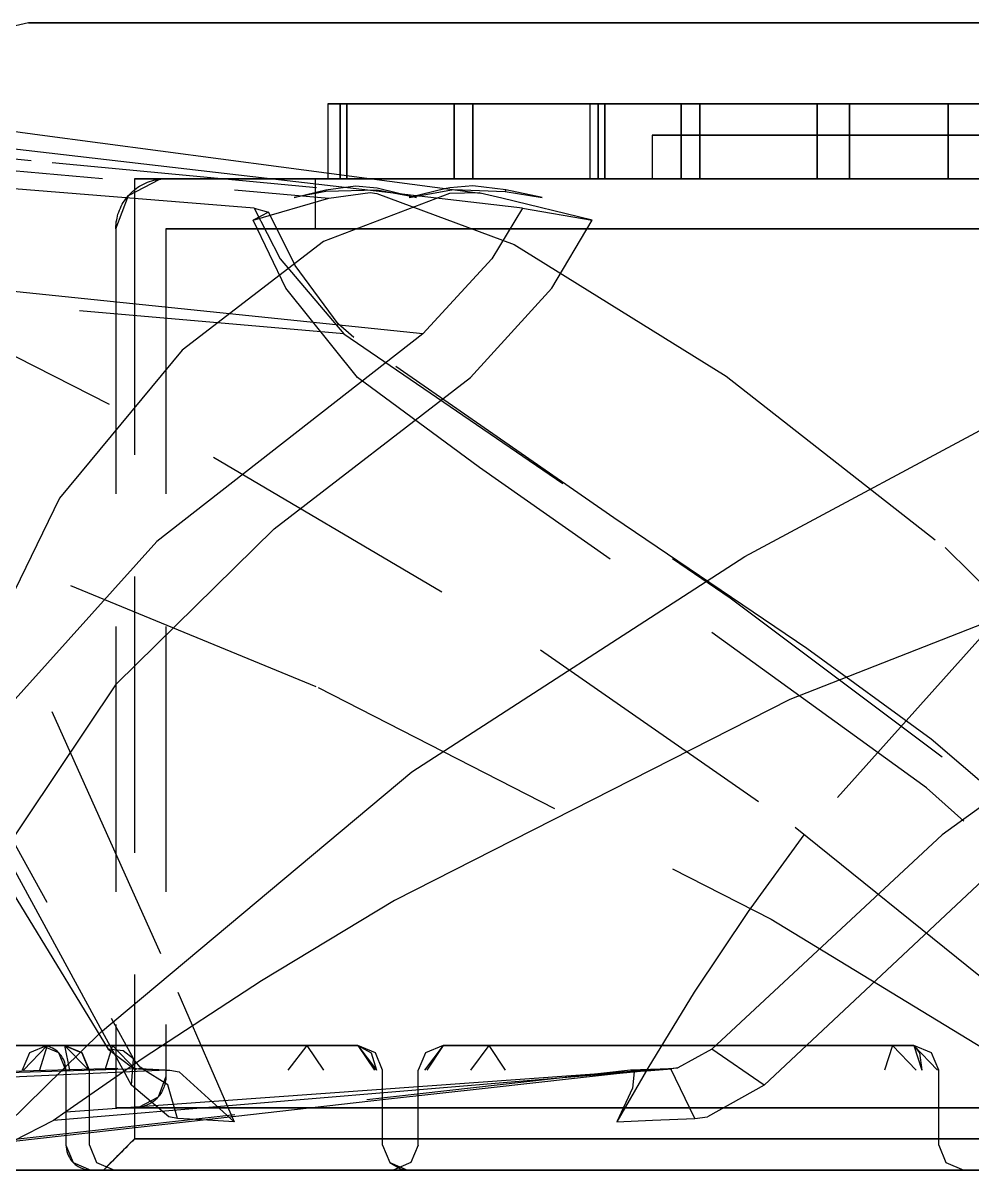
# Model space of a CAD drawing. Header units: metres. Extents: x -18 to 410, y -32 to 287.
# Drawn here: x 142.92 to 153.65, y 72.82 to 85.79 of the extents above; entities that cross this region are included whole.
import ezdxf

# ---------------------------------------------------------------- set-up
doc = ezdxf.new("R2010")
doc.units = ezdxf.units.M
doc.linetypes.add('DASHED', pattern=[4.5, 3, -1.5])
doc.layers.add('HIDDEN', color=9, linetype='DASHED')
doc.layers.add('VISIBLE', color=3, linetype='Continuous')

msp = doc.modelspace()

# ---------------------------------------------------------------- linework, layer by layer
at = {"layer": 'HIDDEN'}
for p, q in [((142.981, 85.794), (172.595, 85.794)), ((131.861, 85.086), (146.376, 83.812)), ((145.53, 83.701), (131.016, 84.86)), ((146.366, 84.878), (146.366, 84.032)), ((146.366, 84.878), (149.327, 84.878)), ((146.366, 84.878), (146.366, 84.032)), ((146.504, 84.878), (146.504, 84.032)), ((149.421, 84.878), (146.504, 84.878)), ((146.504, 84.032), (146.504, 84.878)), ((146.504, 84.878), (149.421, 84.878)), ((146.578, 84.032), (146.578, 84.878)), ((146.578, 84.878), (149.495, 84.878)), ((146.578, 84.878), (146.578, 84.032)), ((149.495, 84.878), (146.578, 84.878)), ((147.792, 84.878), (147.792, 84.032)), ((150.357, 84.878), (147.792, 84.878)), ((147.792, 84.032), (147.792, 84.878)), ((147.792, 84.878), (150.357, 84.878)), ((148.003, 84.032), (148.003, 84.878)), ((148.003, 84.878), (150.569, 84.878)), ((148.003, 84.878), (148.003, 84.032)), ((150.569, 84.878), (148.003, 84.878)), ((149.327, 84.878), (149.327, 84.032)), ((149.327, 84.878), (149.327, 84.032)), ((149.421, 84.032), (149.421, 84.878)), ((149.421, 84.878), (149.421, 84.032)), ((149.495, 84.878), (149.495, 84.032)), ((149.495, 84.032), (149.495, 84.878)), ((150.357, 84.032), (150.357, 84.878)), ((150.357, 84.878), (150.357, 84.032)), ((150.569, 84.878), (150.569, 84.032)), ((150.569, 84.032), (150.569, 84.878)), ((151.895, 84.878), (151.895, 84.032)), ((153.376, 84.878), (151.895, 84.878)), ((151.895, 84.032), (151.895, 84.878)), ((151.895, 84.878), (153.376, 84.878)), ((152.261, 84.032), (152.261, 84.878)), ((152.261, 84.878), (153.742, 84.878)), ((152.261, 84.878), (152.261, 84.032)), ((153.742, 84.878), (152.261, 84.878)), ((153.376, 84.032), (153.376, 84.878)), ((153.376, 84.878), (153.376, 84.032)), ((150.032, 84.525), (150.032, 84.032)), ((150.032, 84.525), (154.439, 84.525)), ((150.032, 84.525), (150.032, 84.032)), ((144.18, 84.032), (144.18, 83.908)), ((144.18, 84.032), (144.532, 84.032)), ((144.18, 84.032), (144.18, 73.173)), ((146.224, 84.032), (144.532, 84.032)), ((146.224, 84.032), (146.366, 84.032)), ((146.224, 83.467), (146.224, 84.032)), ((146.224, 83.467), (146.224, 84.032)), ((149.421, 84.032), (146.504, 84.032)), ((146.504, 84.032), (149.421, 84.032)), ((146.578, 84.032), (149.495, 84.032)), ((149.495, 84.032), (146.578, 84.032)), ((150.357, 84.032), (147.792, 84.032)), ((147.792, 84.032), (150.357, 84.032)), ((148.003, 84.032), (150.569, 84.032)), ((150.569, 84.032), (148.003, 84.032)), ((149.327, 84.032), (150.032, 84.032)), ((153.376, 84.032), (151.895, 84.032)), ((151.895, 84.032), (153.376, 84.032)), ((152.261, 84.032), (153.742, 84.032)), ((153.742, 84.032), (152.261, 84.032)), ((144.18, 83.908), (144.18, 73.526)), ((146.546, 82.277), (131.731, 83.573)), ((143.968, 83.467), (143.968, 73.526)), ((143.968, 83.467), (143.968, 73.526)), ((146.224, 83.467), (144.532, 83.467)), ((144.532, 83.467), (144.532, 73.878)), ((144.532, 83.467), (144.532, 73.878)), ((142.346, 74.231), (143.122, 74.231)), ((143.387, 74.231), (142.628, 74.231)), ((142.628, 74.231), (143.387, 74.231)), ((143.93, 74.231), (143.192, 74.231)), ((143.192, 74.231), (143.93, 74.231)), ((146.126, 74.231), (146.702, 74.231)), ((146.702, 74.231), (146.126, 74.231)), ((147.667, 74.231), (148.186, 74.231)), ((148.186, 74.231), (147.667, 74.231)), ((152.989, 74.231), (152.749, 74.231)), ((152.749, 74.231), (152.989, 74.231)), ((140.99, 73.892), (144.161, 73.976)), ((144.225, 73.966), (141.007, 73.865)), ((144.539, 73.949), (141.007, 73.794)), ((149.786, 73.949), (142.528, 73.134)), ((143.404, 73.949), (143.404, 73.102)), ((143.404, 73.949), (143.404, 73.102)), ((143.669, 73.102), (143.669, 73.949)), ((143.669, 73.102), (143.669, 73.949)), ((146.984, 73.102), (146.984, 73.949)), ((146.984, 73.102), (146.984, 73.949)), ((147.385, 73.102), (147.385, 73.949)), ((147.385, 73.102), (147.385, 73.949)), ((153.271, 73.102), (153.271, 73.949)), ((153.271, 73.102), (153.271, 73.949)), ((144.18, 73.526), (143.968, 73.526)), ((144.18, 73.526), (144.18, 73.173)), ((144.18, 73.173), (143.827, 72.82)), ((143.504, 72.82), (142.745, 72.82)), ((142.745, 72.82), (143.504, 72.82)), ((143.017, 72.82), (143.755, 72.82)), ((143.755, 72.82), (143.017, 72.82)), ((143.686, 72.82), (143.827, 72.82)), ((147.08, 72.82), (146.503, 72.82)), ((146.503, 72.82), (147.08, 72.82)), ((147.248, 72.82), (147.767, 72.82)), ((147.767, 72.82), (147.248, 72.82)), ((153.525, 72.82), (153.285, 72.82)), ((153.285, 72.82), (153.525, 72.82))]:
    msp.add_line(p, q, dxfattribs=at)
for points in [[(142.981, 85.794), (143.074, 85.794), (143.352, 85.794), (143.811, 85.794), (144.446, 85.794), (145.249, 85.794), (146.21, 85.794), (147.317, 85.794), (148.555, 85.794), (149.909, 85.794), (151.363, 85.794), (152.897, 85.794), (154.493, 85.794), (156.13, 85.794), (157.788, 85.794)], [(133.536, 85.327), (137.185, 84.438), (141.216, 82.838), (145.07, 80.885), (148.769, 78.703), (151.647, 76.7), (153.724, 75.026), (154.474, 74.374)], [(133.536, 85.327), (134.627, 85.162), (135.678, 85.019), (136.963, 84.857), (137.708, 84.769), (138.584, 84.676), (140.427, 84.49), (141.811, 84.355), (143.009, 84.239)], [(146.504, 84.878), (146.485, 84.878), (146.467, 84.878), (146.451, 84.878), (146.436, 84.878), (146.423, 84.878), (146.411, 84.878), (146.4, 84.878), (146.391, 84.878), (146.383, 84.878), (146.377, 84.878), (146.372, 84.878), (146.368, 84.878), (146.366, 84.878), (146.366, 84.878)], [(146.366, 84.878), (146.366, 84.878), (146.366, 84.878), (146.366, 84.878), (146.366, 84.878), (146.366, 84.878), (146.366, 84.878), (146.366, 84.878), (146.366, 84.878), (146.366, 84.878), (146.366, 84.878), (146.366, 84.878), (146.366, 84.878), (146.366, 84.878), (146.366, 84.878)], [(146.366, 84.878), (146.366, 84.878), (146.368, 84.878), (146.372, 84.878), (146.377, 84.878), (146.383, 84.878), (146.391, 84.878), (146.4, 84.878), (146.411, 84.878), (146.423, 84.878), (146.436, 84.878), (146.451, 84.878), (146.468, 84.878), (146.485, 84.878), (146.504, 84.878)], [(147.792, 84.878), (147.671, 84.878), (147.555, 84.878), (147.445, 84.878), (147.339, 84.878), (147.239, 84.878), (147.144, 84.878), (147.054, 84.878), (146.97, 84.878), (146.891, 84.878), (146.817, 84.878), (146.749, 84.878), (146.686, 84.878), (146.629, 84.878), (146.578, 84.878)], [(146.578, 84.878), (146.629, 84.878), (146.686, 84.878), (146.749, 84.878), (146.817, 84.878), (146.891, 84.878), (146.97, 84.878), (147.054, 84.878), (147.144, 84.878), (147.239, 84.878), (147.339, 84.878), (147.445, 84.878), (147.555, 84.878), (147.671, 84.878), (147.792, 84.878)], [(151.895, 84.878), (151.558, 84.878), (151.229, 84.878), (150.908, 84.878), (150.596, 84.878), (150.292, 84.878), (149.997, 84.878), (149.711, 84.878), (149.435, 84.878), (149.17, 84.878), (148.914, 84.878), (148.67, 84.878), (148.436, 84.878), (148.214, 84.878), (148.003, 84.878)], [(148.003, 84.878), (148.214, 84.878), (148.436, 84.878), (148.67, 84.878), (148.914, 84.878), (149.17, 84.878), (149.435, 84.878), (149.711, 84.878), (149.997, 84.878), (150.292, 84.878), (150.596, 84.878), (150.908, 84.878), (151.229, 84.878), (151.558, 84.878), (151.895, 84.878)], [(149.327, 84.878), (149.327, 84.878), (149.327, 84.878), (149.327, 84.878), (149.327, 84.878), (149.327, 84.878), (149.327, 84.878), (149.327, 84.878), (149.327, 84.878), (149.327, 84.878), (149.327, 84.878), (149.327, 84.878), (149.327, 84.878), (149.327, 84.878), (149.327, 84.878)], [(149.327, 84.878), (149.327, 84.878), (149.329, 84.878), (149.331, 84.878), (149.335, 84.878), (149.339, 84.878), (149.344, 84.878), (149.351, 84.878), (149.358, 84.878), (149.366, 84.878), (149.375, 84.878), (149.385, 84.878), (149.396, 84.878), (149.408, 84.878), (149.421, 84.878)], [(149.421, 84.878), (149.408, 84.878), (149.396, 84.878), (149.385, 84.878), (149.375, 84.878), (149.366, 84.878), (149.358, 84.878), (149.351, 84.878), (149.344, 84.878), (149.339, 84.878), (149.335, 84.878), (149.331, 84.878), (149.329, 84.878), (149.327, 84.878), (149.327, 84.878)], [(149.495, 84.878), (149.533, 84.878), (149.574, 84.878), (149.619, 84.878), (149.668, 84.878), (149.721, 84.878), (149.777, 84.878), (149.837, 84.878), (149.901, 84.878), (149.968, 84.878), (150.039, 84.878), (150.113, 84.878), (150.191, 84.878), (150.272, 84.878), (150.357, 84.878)], [(150.357, 84.878), (150.272, 84.878), (150.191, 84.878), (150.113, 84.878), (150.039, 84.878), (149.968, 84.878), (149.901, 84.878), (149.837, 84.878), (149.777, 84.878), (149.721, 84.878), (149.668, 84.878), (149.619, 84.878), (149.574, 84.878), (149.533, 84.878), (149.495, 84.878)], [(150.569, 84.878), (150.722, 84.878), (150.883, 84.878), (151.053, 84.878), (151.23, 84.878), (151.414, 84.878), (151.606, 84.878), (151.805, 84.878), (152.011, 84.878), (152.223, 84.878), (152.442, 84.878), (152.667, 84.878), (152.898, 84.878), (153.134, 84.878), (153.376, 84.878)], [(153.376, 84.878), (153.134, 84.878), (152.898, 84.878), (152.667, 84.878), (152.442, 84.878), (152.223, 84.878), (152.011, 84.878), (151.805, 84.878), (151.606, 84.878), (151.414, 84.878), (151.23, 84.878), (151.053, 84.878), (150.883, 84.878), (150.722, 84.878), (150.569, 84.878)], [(157.577, 84.878), (157.18, 84.878), (156.784, 84.878), (156.389, 84.878), (155.996, 84.878), (155.605, 84.878), (155.217, 84.878), (154.832, 84.878), (154.45, 84.878), (154.073, 84.878), (153.7, 84.878), (153.331, 84.878), (152.969, 84.878), (152.612, 84.878), (152.261, 84.878)], [(152.261, 84.878), (152.612, 84.878), (152.969, 84.878), (153.331, 84.878), (153.7, 84.878), (154.073, 84.878), (154.45, 84.878), (154.832, 84.878), (155.217, 84.878), (155.605, 84.878), (155.996, 84.878), (156.389, 84.878), (156.784, 84.878), (157.18, 84.878), (157.577, 84.878)], [(150.032, 84.525), (150.081, 84.525), (150.227, 84.525), (150.468, 84.525), (150.801, 84.525), (151.222, 84.525), (151.725, 84.525), (152.305, 84.525), (152.953, 84.525), (153.663, 84.525), (154.424, 84.525), (155.227, 84.525), (156.063, 84.525), (156.92, 84.525), (157.788, 84.525)], [(157.788, 84.525), (156.92, 84.525), (156.062, 84.525), (155.226, 84.525), (154.423, 84.525), (153.662, 84.525), (152.952, 84.525), (152.304, 84.525), (151.724, 84.525), (151.221, 84.525), (150.8, 84.525), (150.467, 84.525), (150.226, 84.525), (150.081, 84.525), (150.032, 84.525)], [(150.032, 84.525), (150.032, 84.525), (150.032, 84.525), (150.032, 84.525), (150.032, 84.525), (150.032, 84.525), (150.032, 84.525), (150.032, 84.525), (150.032, 84.525), (150.032, 84.525), (150.032, 84.525), (150.032, 84.525), (150.032, 84.525), (150.032, 84.525), (150.032, 84.525)], [(143.248, 84.216), (146.842, 83.875)], [(143.968, 83.467), (144.11, 83.841), (144.464, 84.027)], [(157.788, 84.032), (156.264, 84.032), (154.76, 84.032), (153.294, 84.032), (151.884, 84.032), (150.548, 84.032), (149.303, 84.032), (148.166, 84.032), (147.149, 84.032), (146.266, 84.032), (145.527, 84.032), (144.943, 84.032), (144.521, 84.032), (144.265, 84.032), (144.18, 84.032)], [(144.18, 84.032), (144.18, 84.032), (144.18, 84.032), (144.18, 84.032), (144.18, 84.032), (144.18, 84.032), (144.18, 84.032), (144.18, 84.032), (144.18, 84.032), (144.18, 84.032), (144.18, 84.032), (144.18, 84.032), (144.18, 84.032), (144.18, 84.032), (144.18, 84.032)], [(144.18, 84.032), (144.266, 84.032), (144.521, 84.032), (144.944, 84.032), (145.528, 84.032), (146.267, 84.032), (147.15, 84.032), (148.167, 84.032), (149.304, 84.032), (150.549, 84.032), (151.884, 84.032), (153.294, 84.032), (154.76, 84.032), (156.265, 84.032), (157.788, 84.032)], [(144.18, 83.908), (144.198, 83.922), (144.218, 83.936), (144.235, 83.947), (144.257, 83.96), (144.28, 83.972), (144.303, 83.983), (144.326, 83.992), (144.35, 84.001), (144.375, 84.009), (144.399, 84.015), (144.419, 84.02), (144.445, 84.025), (144.467, 84.028), (144.487, 84.03), (144.512, 84.031), (144.532, 84.032)], [(144.477, 84.029), (144.472, 84.028), (144.468, 84.028), (144.464, 84.027), (144.459, 84.027)], [(144.464, 84.027), (144.477, 84.029)], [(144.477, 84.029), (144.532, 84.032)], [(144.532, 84.032), (144.865, 84.032), (145.845, 84.032), (147.424, 84.032), (149.523, 84.032), (152.037, 84.032), (154.838, 84.032), (157.788, 84.032), (160.738, 84.032), (163.54, 84.032), (166.053, 84.032), (168.152, 84.032), (169.731, 84.032), (170.712, 84.032), (171.044, 84.032)], [(171.044, 84.032), (170.794, 84.032), (170.711, 84.032), (169.73, 84.032), (168.151, 84.032), (166.052, 84.032), (163.539, 84.032), (160.737, 84.032), (157.788, 84.032), (154.839, 84.032), (152.037, 84.032), (149.524, 84.032), (147.425, 84.032), (145.846, 84.032), (144.865, 84.032), (144.532, 84.032)], [(144.532, 84.032), (144.532, 84.032), (144.532, 84.032), (144.532, 84.032), (144.532, 84.032), (144.532, 84.032), (144.532, 84.032), (144.532, 84.032), (144.532, 84.032), (144.532, 84.032), (144.532, 84.032), (144.532, 84.032), (144.532, 84.032), (144.532, 84.032), (144.532, 84.032)], [(169.352, 84.032), (169.062, 84.032), (168.207, 84.032), (166.829, 84.032), (164.998, 84.032), (162.805, 84.032), (160.361, 84.032), (157.788, 84.032), (155.215, 84.032), (152.771, 84.032), (150.578, 84.032), (148.747, 84.032), (147.37, 84.032), (146.514, 84.032), (146.224, 84.032)], [(146.224, 84.032), (146.224, 84.032), (146.224, 84.032), (146.224, 84.032), (146.224, 84.032), (146.224, 84.032), (146.224, 84.032), (146.224, 84.032), (146.224, 84.032), (146.224, 84.032), (146.224, 84.032), (146.224, 84.032), (146.224, 84.032), (146.224, 84.032), (146.224, 84.032)], [(146.224, 84.032), (146.515, 84.032), (147.371, 84.032), (148.748, 84.032), (150.579, 84.032), (152.772, 84.032), (155.215, 84.032), (157.788, 84.032), (160.361, 84.032), (162.805, 84.032), (164.997, 84.032), (166.828, 84.032), (168.206, 84.032), (169.061, 84.032), (169.352, 84.032)], [(146.34, 83.906), (146.677, 83.952)], [(146.504, 84.032), (146.485, 84.032), (146.468, 84.032), (146.451, 84.032), (146.436, 84.032), (146.423, 84.032), (146.411, 84.032), (146.4, 84.032), (146.391, 84.032), (146.383, 84.032), (146.377, 84.032), (146.372, 84.032), (146.368, 84.032), (146.366, 84.032), (146.366, 84.032)], [(146.366, 84.032), (146.366, 84.032), (146.366, 84.032), (146.366, 84.032), (146.366, 84.032), (146.366, 84.032), (146.366, 84.032), (146.366, 84.032), (146.366, 84.032), (146.366, 84.032), (146.366, 84.032), (146.366, 84.032), (146.366, 84.032), (146.366, 84.032), (146.366, 84.032)], [(146.366, 84.032), (146.366, 84.032), (146.368, 84.032), (146.372, 84.032), (146.377, 84.032), (146.383, 84.032), (146.391, 84.032), (146.4, 84.032), (146.411, 84.032), (146.423, 84.032), (146.436, 84.032), (146.451, 84.032), (146.467, 84.032), (146.485, 84.032), (146.504, 84.032)], [(147.792, 84.032), (147.671, 84.032), (147.555, 84.032), (147.445, 84.032), (147.339, 84.032), (147.239, 84.032), (147.144, 84.032), (147.054, 84.032), (146.97, 84.032), (146.891, 84.032), (146.817, 84.032), (146.749, 84.032), (146.686, 84.032), (146.629, 84.032), (146.578, 84.032)], [(146.578, 84.032), (146.629, 84.032), (146.686, 84.032), (146.749, 84.032), (146.817, 84.032), (146.891, 84.032), (146.97, 84.032), (147.054, 84.032), (147.144, 84.032), (147.239, 84.032), (147.339, 84.032), (147.445, 84.032), (147.555, 84.032), (147.671, 84.032), (147.792, 84.032)], [(146.677, 83.952), (146.922, 83.928)], [(151.895, 84.032), (151.558, 84.032), (151.229, 84.032), (150.908, 84.032), (150.596, 84.032), (150.292, 84.032), (149.997, 84.032), (149.711, 84.032), (149.435, 84.032), (149.17, 84.032), (148.914, 84.032), (148.67, 84.032), (148.436, 84.032), (148.214, 84.032), (148.003, 84.032)], [(148.003, 84.032), (148.214, 84.032), (148.436, 84.032), (148.67, 84.032), (148.914, 84.032), (149.17, 84.032), (149.435, 84.032), (149.711, 84.032), (149.997, 84.032), (150.292, 84.032), (150.596, 84.032), (150.908, 84.032), (151.229, 84.032), (151.558, 84.032), (151.895, 84.032)], [(149.327, 84.032), (149.327, 84.032), (149.329, 84.032), (149.331, 84.032), (149.335, 84.032), (149.339, 84.032), (149.344, 84.032), (149.351, 84.032), (149.358, 84.032), (149.366, 84.032), (149.375, 84.032), (149.385, 84.032), (149.396, 84.032), (149.408, 84.032), (149.421, 84.032)], [(149.421, 84.032), (149.408, 84.032), (149.396, 84.032), (149.385, 84.032), (149.375, 84.032), (149.366, 84.032), (149.358, 84.032), (149.351, 84.032), (149.344, 84.032), (149.339, 84.032), (149.335, 84.032), (149.331, 84.032), (149.329, 84.032), (149.327, 84.032), (149.327, 84.032)], [(149.327, 84.032), (149.327, 84.032), (149.327, 84.032), (149.327, 84.032), (149.327, 84.032), (149.327, 84.032), (149.327, 84.032), (149.327, 84.032), (149.327, 84.032), (149.327, 84.032), (149.327, 84.032), (149.327, 84.032), (149.327, 84.032), (149.327, 84.032), (149.327, 84.032)], [(149.495, 84.032), (149.533, 84.032), (149.574, 84.032), (149.619, 84.032), (149.668, 84.032), (149.721, 84.032), (149.777, 84.032), (149.837, 84.032), (149.901, 84.032), (149.968, 84.032), (150.039, 84.032), (150.113, 84.032), (150.191, 84.032), (150.272, 84.032), (150.357, 84.032)], [(150.357, 84.032), (150.272, 84.032), (150.191, 84.032), (150.113, 84.032), (150.039, 84.032), (149.968, 84.032), (149.901, 84.032), (149.837, 84.032), (149.777, 84.032), (149.721, 84.032), (149.668, 84.032), (149.619, 84.032), (149.574, 84.032), (149.533, 84.032), (149.495, 84.032)], [(157.788, 84.032), (156.92, 84.032), (156.063, 84.032), (155.227, 84.032), (154.424, 84.032), (153.663, 84.032), (152.953, 84.032), (152.305, 84.032), (151.725, 84.032), (151.222, 84.032), (150.801, 84.032), (150.468, 84.032), (150.227, 84.032), (150.081, 84.032), (150.032, 84.032)], [(150.032, 84.032), (150.032, 84.032), (150.032, 84.032), (150.032, 84.032), (150.032, 84.032), (150.032, 84.032), (150.032, 84.032), (150.032, 84.032), (150.032, 84.032), (150.032, 84.032), (150.032, 84.032), (150.032, 84.032), (150.032, 84.032), (150.032, 84.032), (150.032, 84.032)], [(150.032, 84.032), (150.081, 84.032), (150.226, 84.032), (150.467, 84.032), (150.8, 84.032), (151.221, 84.032), (151.724, 84.032), (152.304, 84.032), (152.952, 84.032), (153.662, 84.032), (154.423, 84.032), (155.226, 84.032), (156.062, 84.032), (156.92, 84.032), (157.788, 84.032)], [(150.569, 84.032), (150.722, 84.032), (150.883, 84.032), (151.053, 84.032), (151.23, 84.032), (151.414, 84.032), (151.606, 84.032), (151.805, 84.032), (152.011, 84.032), (152.223, 84.032), (152.442, 84.032), (152.667, 84.032), (152.898, 84.032), (153.134, 84.032), (153.376, 84.032)], [(153.376, 84.032), (153.134, 84.032), (152.898, 84.032), (152.667, 84.032), (152.442, 84.032), (152.223, 84.032), (152.011, 84.032), (151.805, 84.032), (151.606, 84.032), (151.414, 84.032), (151.23, 84.032), (151.053, 84.032), (150.883, 84.032), (150.722, 84.032), (150.569, 84.032)], [(157.577, 84.032), (157.18, 84.032), (156.784, 84.032), (156.389, 84.032), (155.996, 84.032), (155.605, 84.032), (155.217, 84.032), (154.832, 84.032), (154.45, 84.032), (154.073, 84.032), (153.7, 84.032), (153.331, 84.032), (152.969, 84.032), (152.612, 84.032), (152.261, 84.032)], [(152.261, 84.032), (152.612, 84.032), (152.969, 84.032), (153.331, 84.032), (153.7, 84.032), (154.073, 84.032), (154.45, 84.032), (154.832, 84.032), (155.217, 84.032), (155.605, 84.032), (155.996, 84.032), (156.389, 84.032), (156.784, 84.032), (157.18, 84.032), (157.577, 84.032)], [(147.74, 83.865), (146.315, 83.323), (144.719, 82.093), (143.332, 80.42), (142.283, 78.268), (141.427, 74.831)], [(143.968, 83.467), (143.969, 83.493), (143.97, 83.518), (143.973, 83.543), (143.977, 83.568), (143.981, 83.588), (143.986, 83.61), (143.992, 83.631), (144, 83.653), (144.009, 83.677), (144.019, 83.701), (144.029, 83.723), (144.041, 83.744), (144.052, 83.763), (144.065, 83.783), (144.08, 83.804), (144.094, 83.823), (144.111, 83.842), (144.126, 83.859), (144.144, 83.877), (144.16, 83.891), (144.17, 83.899), (144.18, 83.908)], [(145.522, 83.563), (146.376, 83.812)], [(145.983, 83.82), (146.34, 83.906)], [(146.341, 83.886), (145.983, 83.82)], [(146.34, 83.906), (146.341, 83.886)], [(146.917, 83.903), (146.341, 83.886)], [(146.376, 83.812), (146.842, 83.876)], [(146.842, 83.876), (146.92, 83.865)], [(147.366, 83.82), (146.917, 83.903)], [(146.92, 83.865), (148.472, 83.287), (150.868, 81.8), (153.343, 79.861), (155.295, 77.931), (157.788, 74.831)], [(146.922, 83.928), (147.366, 83.82)], [(147.701, 83.921), (147.285, 83.82)], [(147.285, 83.82), (147.744, 83.903)], [(148.08, 83.871), (147.74, 83.865)], [(147.744, 83.903), (147.789, 83.909)], [(141.007, 83.77), (141.401, 82.114), (144.668, 74.831)], [(145.53, 83.701), (145.692, 83.656)], [(145.53, 83.701), (145.824, 83.126)], [(131.731, 83.573), (135.513, 82.407), (139.295, 81.144), (146.256, 78.277), (151.376, 75.657), (153.96, 74.085)], [(145.692, 83.656), (145.522, 83.563)], [(145.891, 82.796), (145.522, 83.563)], [(145.692, 83.656), (145.84, 83.357), (145.994, 83.052)], [(143.968, 83.467), (143.968, 83.467), (143.968, 83.467), (143.968, 83.467), (143.968, 83.467), (143.968, 83.467), (143.968, 83.467), (143.968, 83.467), (143.968, 83.467), (143.968, 83.467), (143.968, 83.467), (143.968, 83.467), (143.968, 83.467), (143.968, 83.467), (143.968, 83.467)], [(171.044, 83.467), (170.712, 83.467), (169.731, 83.467), (168.152, 83.467), (166.053, 83.467), (163.54, 83.467), (160.738, 83.467), (157.788, 83.467), (154.838, 83.467), (152.037, 83.467), (149.523, 83.467), (147.424, 83.467), (145.845, 83.467), (144.865, 83.467), (144.532, 83.467)], [(144.532, 83.467), (144.532, 83.467), (144.532, 83.467), (144.532, 83.467), (144.532, 83.467), (144.532, 83.467), (144.532, 83.467), (144.532, 83.467), (144.532, 83.467), (144.532, 83.467), (144.532, 83.467), (144.532, 83.467), (144.532, 83.467), (144.532, 83.467), (144.532, 83.467)], [(144.532, 83.467), (144.782, 83.467), (144.865, 83.467), (145.846, 83.467), (147.425, 83.467), (149.524, 83.467), (152.037, 83.467), (154.839, 83.467), (157.788, 83.467), (160.737, 83.467), (163.539, 83.467), (166.052, 83.467), (168.151, 83.467), (169.73, 83.467), (170.711, 83.467), (171.044, 83.467)], [(146.224, 83.467), (146.514, 83.467), (147.37, 83.467), (148.747, 83.467), (150.578, 83.467), (152.771, 83.467), (155.215, 83.467), (157.788, 83.467), (160.361, 83.467), (162.805, 83.467), (164.998, 83.467), (166.829, 83.467), (168.207, 83.467), (169.062, 83.467), (169.352, 83.467)], [(169.352, 83.467), (169.061, 83.467), (168.206, 83.467), (166.828, 83.467), (164.997, 83.467), (162.805, 83.467), (160.361, 83.467), (157.788, 83.467), (155.215, 83.467), (152.772, 83.467), (150.579, 83.467), (148.748, 83.467), (147.371, 83.467), (146.515, 83.467), (146.224, 83.467)], [(146.224, 83.467), (146.224, 83.467), (146.224, 83.467), (146.224, 83.467), (146.224, 83.467), (146.224, 83.467), (146.224, 83.467), (146.224, 83.467), (146.224, 83.467), (146.224, 83.467), (146.224, 83.467), (146.224, 83.467), (146.224, 83.467), (146.224, 83.467), (146.224, 83.467)], [(145.824, 83.126), (146.546, 82.277)], [(146.66, 82.238), (146.48, 82.39), (145.994, 83.052)], [(146.698, 81.784), (145.891, 82.796)], [(146.546, 82.277), (150.911, 79.293), (154.993, 76.233), (156.148, 75.232), (157.279, 74.189)], [(157.283, 74.19), (153.186, 77.693), (151.778, 78.718), (149.596, 80.197), (146.66, 82.238)], [(140.462, 81.961), (140.7, 80.262), (141.5, 78.289), (142.568, 76.337), (143.88, 74.189)], [(156.923, 73.782), (153.134, 77.142), (149.558, 79.73), (148.079, 80.766), (146.698, 81.784)], [(144.146, 73.782), (141.981, 77.756), (141.167, 79.954), (141.047, 80.638), (141.007, 81.313)], [(141.007, 81.313), (141.315, 79.532), (141.735, 78.474), (144.168, 74.077)], [(156.578, 81.269), (154.125, 79.27), (151.747, 76.611), (151.116, 75.746), (150.507, 74.831)], [(144.668, 74.831), (145.042, 73.971)], [(150.507, 74.831), (149.982, 73.971)], [(143.192, 74.231), (142.992, 74.148), (142.91, 73.949)], [(143.192, 74.231), (142.992, 74.148), (142.91, 73.949)], [(143.192, 74.231), (142.925, 73.949)], [(143.192, 74.231), (142.925, 73.949)], [(143.192, 74.231), (143.105, 73.949)], [(143.192, 74.231), (143.105, 73.949)], [(143.387, 74.231), (143.35, 74.231), (143.317, 74.231), (143.286, 74.231), (143.257, 74.231), (143.232, 74.231), (143.209, 74.231), (143.188, 74.231), (143.171, 74.231), (143.156, 74.231), (143.144, 74.231), (143.134, 74.231), (143.128, 74.231), (143.123, 74.231), (143.122, 74.231)], [(143.404, 73.949), (143.403, 73.972), (143.4, 73.996), (143.396, 74.016), (143.39, 74.036), (143.383, 74.055), (143.378, 74.068), (143.366, 74.09), (143.352, 74.112), (143.339, 74.128), (143.322, 74.148), (143.307, 74.162), (143.289, 74.176), (143.272, 74.188), (143.25, 74.2), (143.234, 74.207), (143.211, 74.216), (143.122, 74.231)], [(143.122, 74.231), (143.122, 74.231), (143.122, 74.231), (143.122, 74.231), (143.122, 74.231), (143.122, 74.231), (143.122, 74.231), (143.122, 74.231), (143.122, 74.231), (143.122, 74.231), (143.122, 74.231), (143.122, 74.231), (143.122, 74.231), (143.122, 74.231), (143.122, 74.231)], [(143.122, 74.231), (143.123, 74.231), (143.127, 74.231), (143.134, 74.231), (143.144, 74.231), (143.156, 74.231), (143.171, 74.231), (143.188, 74.231), (143.209, 74.231), (143.232, 74.231), (143.257, 74.231), (143.286, 74.231), (143.317, 74.231), (143.35, 74.231), (143.387, 74.231)], [(143.404, 73.949), (143.323, 74.146), (143.122, 74.231)], [(143.192, 74.231), (143.335, 74.231), (143.489, 74.231), (143.653, 74.231), (143.828, 74.231), (144.014, 74.231), (144.209, 74.231), (144.415, 74.231), (144.631, 74.231), (144.857, 74.231), (145.092, 74.231), (145.337, 74.231), (145.591, 74.231), (145.854, 74.231), (146.126, 74.231)], [(146.126, 74.231), (145.854, 74.231), (145.591, 74.231), (145.337, 74.231), (145.092, 74.231), (144.857, 74.231), (144.631, 74.231), (144.415, 74.231), (144.209, 74.231), (144.014, 74.231), (143.828, 74.231), (143.653, 74.231), (143.489, 74.231), (143.335, 74.231), (143.192, 74.231)], [(143.387, 74.231), (143.582, 74.148), (143.663, 73.949)], [(143.387, 74.231), (143.445, 73.949)], [(143.387, 74.231), (143.663, 73.949)], [(143.387, 74.231), (143.445, 73.949)], [(143.669, 73.949), (143.586, 74.148), (143.387, 74.231)], [(143.669, 73.949), (143.586, 74.148), (143.387, 74.231)], [(143.93, 74.231), (143.842, 73.949)], [(143.93, 74.231), (143.842, 73.949)], [(146.702, 74.231), (146.446, 74.231), (146.197, 74.231), (145.957, 74.231), (145.726, 74.231), (145.504, 74.231), (145.291, 74.231), (145.087, 74.231), (144.892, 74.231), (144.707, 74.231), (144.532, 74.231), (144.366, 74.231), (144.211, 74.231), (144.065, 74.231), (143.93, 74.231)], [(143.93, 74.231), (144.196, 73.949)], [(143.93, 74.231), (144.196, 73.949)], [(143.93, 74.231), (144.065, 74.231), (144.211, 74.231), (144.366, 74.231), (144.532, 74.231), (144.707, 74.231), (144.892, 74.231), (145.087, 74.231), (145.291, 74.231), (145.504, 74.231), (145.726, 74.231), (145.957, 74.231), (146.197, 74.231), (146.446, 74.231), (146.702, 74.231)], [(146.126, 74.231), (145.913, 73.949)], [(146.126, 74.231), (145.913, 73.949)], [(146.126, 74.231), (146.315, 73.949)], [(146.126, 74.231), (146.315, 73.949)], [(146.702, 74.231), (146.853, 74.148), (146.916, 73.949)], [(146.702, 74.231), (146.891, 73.949)], [(146.702, 74.231), (146.916, 73.949)], [(146.702, 74.231), (146.891, 73.949)], [(146.984, 73.949), (146.902, 74.148), (146.702, 74.231)], [(146.984, 73.949), (146.902, 74.148), (146.702, 74.231)], [(147.667, 74.231), (147.468, 74.148), (147.385, 73.949)], [(147.667, 74.231), (147.468, 74.148), (147.385, 73.949)], [(147.667, 74.231), (147.457, 73.949)], [(147.667, 74.231), (147.457, 73.949)], [(147.667, 74.231), (147.482, 73.949)], [(147.667, 74.231), (147.482, 73.949)], [(152.749, 74.231), (152.352, 74.231), (151.96, 74.231), (151.571, 74.231), (151.188, 74.231), (150.809, 74.231), (150.435, 74.231), (150.067, 74.231), (149.705, 74.231), (149.349, 74.231), (148.999, 74.231), (148.655, 74.231), (148.319, 74.231), (147.989, 74.231), (147.667, 74.231)], [(147.667, 74.231), (147.989, 74.231), (148.319, 74.231), (148.655, 74.231), (148.999, 74.231), (149.349, 74.231), (149.705, 74.231), (150.067, 74.231), (150.435, 74.231), (150.809, 74.231), (151.188, 74.231), (151.571, 74.231), (151.96, 74.231), (152.352, 74.231), (152.749, 74.231)], [(148.186, 74.231), (147.976, 73.949)], [(148.186, 74.231), (147.976, 73.949)], [(148.186, 74.231), (148.371, 73.949)], [(148.186, 74.231), (148.491, 74.231), (148.802, 74.231), (149.121, 74.231), (149.445, 74.231), (149.776, 74.231), (150.113, 74.231), (150.455, 74.231), (150.803, 74.231), (151.156, 74.231), (151.514, 74.231), (151.876, 74.231), (152.243, 74.231), (152.614, 74.231), (152.989, 74.231)], [(152.989, 74.231), (152.614, 74.231), (152.243, 74.231), (151.876, 74.231), (151.514, 74.231), (151.156, 74.231), (150.803, 74.231), (150.455, 74.231), (150.113, 74.231), (149.776, 74.231), (149.445, 74.231), (149.121, 74.231), (148.802, 74.231), (148.491, 74.231), (148.186, 74.231)], [(148.186, 74.231), (148.371, 73.949)], [(152.749, 74.231), (152.657, 73.949)], [(152.749, 74.231), (152.657, 73.949)], [(152.749, 74.231), (153.017, 73.949)], [(152.749, 74.231), (153.017, 73.949)], [(152.989, 74.231), (153.081, 73.949)], [(152.989, 74.231), (153.257, 73.949)], [(152.989, 74.231), (153.054, 74.148), (153.081, 73.949)], [(152.989, 74.231), (153.257, 73.949)], [(153.271, 73.949), (153.188, 74.148), (152.989, 74.231)], [(153.271, 73.949), (153.188, 74.148), (152.989, 74.231)], [(143.88, 74.189), (144.161, 73.976)], [(144.168, 74.077), (144.049, 74.169), (143.88, 74.189)], [(144.146, 73.782), (144.168, 74.076)], [(144.161, 73.976), (144.225, 73.966)], [(144.168, 74.076), (144.168, 74.077)], [(144.273, 73.964), (144.244, 73.983), (144.168, 74.076)], [(144.225, 73.966), (144.539, 73.949)], [(144.265, 73.965), (144.225, 73.966)], [(144.664, 73.403), (144.557, 73.786), (144.265, 73.965)], [(144.578, 73.948), (144.523, 73.951), (144.489, 73.952), (144.452, 73.953), (144.414, 73.955), (144.385, 73.957), (144.355, 73.959), (144.265, 73.965)], [(144.265, 73.965), (144.269, 73.965), (144.272, 73.964)], [(144.272, 73.964), (144.273, 73.964)], [(145.042, 73.971), (145.304, 73.367)], [(149.982, 73.971), (149.633, 73.367)], [(150.236, 73.966), (149.786, 73.949)], [(149.79, 73.949), (149.959, 73.953), (150.015, 73.955), (150.066, 73.957), (150.121, 73.96), (150.169, 73.962), (150.239, 73.966)], [(150.239, 73.966), (150.236, 73.966)], [(150.239, 73.966), (150.254, 73.967)], [(150.243, 73.966), (150.239, 73.966)], [(144.532, 73.878), (144.532, 73.863), (144.531, 73.847), (144.529, 73.831), (144.527, 73.815), (144.523, 73.8), (144.52, 73.784), (144.515, 73.77), (144.51, 73.755), (144.504, 73.74), (144.497, 73.725), (144.491, 73.713), (144.484, 73.699), (144.475, 73.686), (144.466, 73.673), (144.457, 73.66), (144.447, 73.648), (144.436, 73.636), (144.426, 73.626), (144.415, 73.615), (144.403, 73.605), (144.392, 73.596), (144.379, 73.587), (144.365, 73.578), (144.353, 73.571), (144.34, 73.564), (144.326, 73.557), (144.312, 73.551), (144.297, 73.546), (144.282, 73.541), (144.266, 73.536), (144.251, 73.533), (144.237, 73.53), (144.222, 73.528), (144.206, 73.526), (144.192, 73.526), (144.18, 73.526)], [(144.532, 73.878), (144.445, 73.645), (144.225, 73.528)], [(144.532, 73.878), (144.532, 73.878), (144.532, 73.878), (144.532, 73.878), (144.532, 73.878), (144.532, 73.878), (144.532, 73.878), (144.532, 73.878), (144.532, 73.878), (144.532, 73.878), (144.532, 73.878), (144.532, 73.878), (144.532, 73.878), (144.532, 73.878), (144.532, 73.878)], [(144.539, 73.949), (144.577, 73.949)], [(144.577, 73.949), (144.684, 73.932)], [(144.684, 73.932), (145.304, 73.367)], [(149.792, 73.949), (149.825, 73.932)], [(149.825, 73.932), (149.826, 73.93)], [(144.566, 73.421), (144.146, 73.782)], [(171.608, 73.526), (171.262, 73.526), (170.24, 73.526), (168.593, 73.526), (166.405, 73.526), (163.784, 73.526), (160.863, 73.526), (157.788, 73.526), (154.713, 73.526), (151.792, 73.526), (149.172, 73.526), (146.983, 73.526), (145.337, 73.526), (144.315, 73.526), (143.968, 73.526)], [(143.968, 73.526), (143.968, 73.526), (143.968, 73.526), (143.968, 73.526), (143.968, 73.526), (143.968, 73.526), (143.968, 73.526), (143.968, 73.526), (143.968, 73.526), (143.968, 73.526), (143.968, 73.526), (143.968, 73.526), (143.968, 73.526), (143.968, 73.526), (143.968, 73.526)], [(143.968, 73.526), (144.315, 73.526), (145.338, 73.526), (146.984, 73.526), (149.173, 73.526), (151.793, 73.526), (154.713, 73.526), (157.788, 73.526), (160.863, 73.526), (163.784, 73.526), (166.404, 73.526), (168.592, 73.526), (170.239, 73.526), (171.261, 73.526), (171.608, 73.526)], [(144.217, 73.527), (144.18, 73.526)], [(144.18, 73.526), (144.521, 73.526), (145.527, 73.526), (147.149, 73.526), (149.303, 73.526), (151.884, 73.526), (154.76, 73.526), (157.788, 73.526), (160.816, 73.526), (163.693, 73.526), (166.273, 73.526), (168.428, 73.526), (170.049, 73.526), (171.055, 73.526), (171.397, 73.526)], [(171.397, 73.526), (171.055, 73.526), (170.048, 73.526), (168.427, 73.526), (166.272, 73.526), (163.692, 73.526), (160.816, 73.526), (157.788, 73.526), (154.76, 73.526), (151.884, 73.526), (149.304, 73.526), (147.15, 73.526), (145.528, 73.526), (144.521, 73.526), (144.18, 73.526)], [(144.18, 73.526), (144.18, 73.526), (144.18, 73.526), (144.18, 73.526), (144.18, 73.526), (144.18, 73.526), (144.18, 73.526), (144.18, 73.526), (144.18, 73.526), (144.18, 73.526), (144.18, 73.526), (144.18, 73.526), (144.18, 73.526), (144.18, 73.526), (144.18, 73.526)], [(144.225, 73.528), (144.223, 73.528), (144.22, 73.528), (144.217, 73.527), (144.214, 73.527)], [(144.225, 73.528), (144.217, 73.527)], [(144.664, 73.403), (144.566, 73.421)], [(145.003, 73.384), (144.664, 73.403)], [(145.304, 73.367), (145.003, 73.384)], [(144.18, 73.173), (144.155, 73.148), (144.13, 73.123), (144.105, 73.098), (144.08, 73.073), (144.055, 73.048), (144.03, 73.023), (144.005, 72.998), (143.979, 72.973), (143.954, 72.947), (143.929, 72.922), (143.903, 72.897), (143.878, 72.871), (143.853, 72.846), (143.827, 72.82)], [(157.788, 73.173), (156.265, 73.173), (154.76, 73.173), (153.294, 73.173), (151.884, 73.173), (150.549, 73.173), (149.304, 73.173), (148.167, 73.173), (147.15, 73.173), (146.267, 73.173), (145.528, 73.173), (144.944, 73.173), (144.521, 73.173), (144.266, 73.173), (144.18, 73.173)], [(144.18, 73.173), (144.18, 73.173), (144.18, 73.173), (144.18, 73.173), (144.18, 73.173), (144.18, 73.173), (144.18, 73.173), (144.18, 73.173), (144.18, 73.173), (144.18, 73.173), (144.18, 73.173), (144.18, 73.173), (144.18, 73.173), (144.18, 73.173), (144.18, 73.173)], [(144.18, 73.173), (144.265, 73.173), (144.521, 73.173), (144.943, 73.173), (145.527, 73.173), (146.266, 73.173), (147.149, 73.173), (148.166, 73.173), (149.303, 73.173), (150.548, 73.173), (151.884, 73.173), (153.294, 73.173), (154.76, 73.173), (156.264, 73.173), (157.788, 73.173)], [(143.404, 73.102), (143.405, 73.08), (143.408, 73.055), (143.413, 73.031), (143.421, 73.006), (143.431, 72.983), (143.442, 72.961), (143.456, 72.94), (143.468, 72.924), (143.485, 72.905), (143.497, 72.893), (143.508, 72.884), (143.529, 72.868), (143.542, 72.86), (143.573, 72.844), (143.615, 72.83), (143.686, 72.82)], [(143.404, 73.102), (143.485, 72.905), (143.686, 72.82)], [(143.669, 73.102), (143.75, 72.905), (143.951, 72.82)], [(143.669, 73.102), (143.75, 72.905), (143.951, 72.82)], [(146.984, 73.102), (147.065, 72.905), (147.266, 72.82)], [(147.385, 73.102), (147.304, 72.905), (147.103, 72.82)], [(153.271, 73.102), (153.352, 72.905), (153.553, 72.82)], [(157.788, 72.82), (155.909, 72.82), (154.054, 72.82), (152.246, 72.82), (150.508, 72.82), (148.861, 72.82), (147.326, 72.82), (145.923, 72.82), (144.669, 72.82), (143.58, 72.82), (142.67, 72.82), (141.949, 72.82), (141.428, 72.82), (141.113, 72.82), (141.007, 72.82)], [(142.628, 72.82), (142.63, 72.82), (142.637, 72.82), (142.648, 72.82), (142.664, 72.82), (142.684, 72.82), (142.708, 72.82), (142.735, 72.82), (142.767, 72.82), (142.802, 72.82), (142.84, 72.82), (142.881, 72.82), (142.925, 72.82), (142.97, 72.82), (143.017, 72.82)], [(143.017, 72.82), (142.97, 72.82), (142.925, 72.82), (142.881, 72.82), (142.84, 72.82), (142.802, 72.82), (142.767, 72.82), (142.735, 72.82), (142.708, 72.82), (142.684, 72.82), (142.664, 72.82), (142.648, 72.82), (142.637, 72.82), (142.63, 72.82), (142.628, 72.82)], [(145.7, 72.82), (145.418, 72.82), (145.145, 72.82), (144.882, 72.82), (144.628, 72.82), (144.384, 72.82), (144.15, 72.82), (143.927, 72.82), (143.713, 72.82), (143.51, 72.82), (143.318, 72.82), (143.137, 72.82), (142.966, 72.82), (142.807, 72.82), (142.659, 72.82)], [(142.659, 72.82), (142.807, 72.82), (142.966, 72.82), (143.137, 72.82), (143.318, 72.82), (143.51, 72.82), (143.713, 72.82), (143.927, 72.82), (144.15, 72.82), (144.384, 72.82), (144.628, 72.82), (144.882, 72.82), (145.145, 72.82), (145.418, 72.82), (145.7, 72.82)], [(143.951, 72.82), (143.948, 72.82), (143.94, 72.82), (143.927, 72.82), (143.908, 72.82), (143.885, 72.82), (143.857, 72.82), (143.825, 72.82), (143.788, 72.82), (143.748, 72.82), (143.704, 72.82), (143.658, 72.82), (143.608, 72.82), (143.557, 72.82), (143.504, 72.82)], [(143.504, 72.82), (143.557, 72.82), (143.608, 72.82), (143.658, 72.82), (143.704, 72.82), (143.748, 72.82), (143.788, 72.82), (143.825, 72.82), (143.857, 72.82), (143.885, 72.82), (143.908, 72.82), (143.927, 72.82), (143.94, 72.82), (143.948, 72.82), (143.951, 72.82)], [(143.686, 72.82), (143.686, 72.82), (143.686, 72.82), (143.686, 72.82), (143.686, 72.82), (143.686, 72.82), (143.686, 72.82), (143.686, 72.82), (143.686, 72.82), (143.686, 72.82), (143.686, 72.82), (143.686, 72.82), (143.686, 72.82), (143.686, 72.82), (143.686, 72.82)], [(143.686, 72.82), (143.687, 72.82), (143.691, 72.82), (143.698, 72.82), (143.707, 72.82), (143.719, 72.82), (143.733, 72.82), (143.75, 72.82), (143.769, 72.82), (143.791, 72.82), (143.816, 72.82), (143.843, 72.82), (143.873, 72.82), (143.906, 72.82), (143.94, 72.82)], [(143.94, 72.82), (143.906, 72.82), (143.873, 72.82), (143.843, 72.82), (143.816, 72.82), (143.792, 72.82), (143.769, 72.82), (143.75, 72.82), (143.733, 72.82), (143.719, 72.82), (143.707, 72.82), (143.698, 72.82), (143.691, 72.82), (143.687, 72.82), (143.686, 72.82)], [(143.755, 72.82), (143.816, 72.82), (143.877, 72.82), (143.94, 72.82), (144.002, 72.82), (144.064, 72.82), (144.123, 72.82), (144.181, 72.82), (144.235, 72.82), (144.286, 72.82), (144.332, 72.82), (144.373, 72.82), (144.409, 72.82), (144.439, 72.82), (144.463, 72.82)], [(144.463, 72.82), (144.439, 72.82), (144.409, 72.82), (144.373, 72.82), (144.332, 72.82), (144.286, 72.82), (144.235, 72.82), (144.181, 72.82), (144.123, 72.82), (144.064, 72.82), (144.002, 72.82), (143.94, 72.82), (143.877, 72.82), (143.816, 72.82), (143.755, 72.82)], [(143.827, 72.82), (143.827, 72.82), (143.827, 72.82), (143.827, 72.82), (143.827, 72.82), (143.827, 72.82), (143.827, 72.82), (143.827, 72.82), (143.827, 72.82), (143.827, 72.82), (143.827, 72.82), (143.827, 72.82), (143.827, 72.82), (143.827, 72.82), (143.827, 72.82)], [(143.827, 72.82), (143.915, 72.82), (144.177, 72.82), (144.611, 72.82), (145.21, 72.82), (145.967, 72.82), (146.873, 72.82), (147.916, 72.82), (149.084, 72.82), (150.36, 72.82), (151.731, 72.82), (153.177, 72.82), (154.682, 72.82), (156.225, 72.82), (157.788, 72.82)], [(157.788, 72.82), (156.225, 72.82), (154.682, 72.82), (153.178, 72.82), (151.731, 72.82), (150.361, 72.82), (149.085, 72.82), (147.917, 72.82), (146.874, 72.82), (145.968, 72.82), (145.211, 72.82), (144.611, 72.82), (144.178, 72.82), (143.915, 72.82), (143.827, 72.82)], [(143.94, 72.82), (143.942, 72.82), (143.943, 72.82), (143.944, 72.82), (143.945, 72.82), (143.946, 72.82), (143.947, 72.82), (143.948, 72.82), (143.949, 72.82), (143.949, 72.82), (143.95, 72.82), (143.95, 72.82), (143.95, 72.82), (143.951, 72.82), (143.951, 72.82)], [(143.951, 72.82), (143.951, 72.82), (143.95, 72.82), (143.95, 72.82), (143.95, 72.82), (143.949, 72.82), (143.949, 72.82), (143.948, 72.82), (143.947, 72.82), (143.946, 72.82), (143.945, 72.82), (143.944, 72.82), (143.943, 72.82), (143.942, 72.82), (143.94, 72.82)], [(144.463, 72.82), (144.593, 72.82), (144.733, 72.82), (144.883, 72.82), (145.042, 72.82), (145.21, 72.82), (145.388, 72.82), (145.575, 72.82), (145.772, 72.82), (145.976, 72.82), (146.19, 72.82), (146.412, 72.82), (146.643, 72.82), (146.882, 72.82), (147.129, 72.82)], [(147.129, 72.82), (146.882, 72.82), (146.643, 72.82), (146.412, 72.82), (146.19, 72.82), (145.976, 72.82), (145.772, 72.82), (145.575, 72.82), (145.388, 72.82), (145.21, 72.82), (145.042, 72.82), (144.883, 72.82), (144.733, 72.82), (144.593, 72.82), (144.463, 72.82)], [(146.503, 72.82), (146.453, 72.82), (146.399, 72.82), (146.342, 72.82), (146.281, 72.82), (146.219, 72.82), (146.155, 72.82), (146.091, 72.82), (146.028, 72.82), (145.965, 72.82), (145.905, 72.82), (145.848, 72.82), (145.794, 72.82), (145.745, 72.82), (145.7, 72.82)], [(145.7, 72.82), (145.745, 72.82), (145.794, 72.82), (145.848, 72.82), (145.905, 72.82), (145.965, 72.82), (146.028, 72.82), (146.091, 72.82), (146.155, 72.82), (146.219, 72.82), (146.281, 72.82), (146.342, 72.82), (146.399, 72.82), (146.453, 72.82), (146.503, 72.82)], [(147.266, 72.82), (147.265, 72.82), (147.262, 72.82), (147.257, 72.82), (147.25, 72.82), (147.241, 72.82), (147.231, 72.82), (147.218, 72.82), (147.203, 72.82), (147.187, 72.82), (147.168, 72.82), (147.149, 72.82), (147.127, 72.82), (147.104, 72.82), (147.08, 72.82)], [(147.08, 72.82), (147.104, 72.82), (147.127, 72.82), (147.149, 72.82), (147.168, 72.82), (147.187, 72.82), (147.203, 72.82), (147.218, 72.82), (147.231, 72.82), (147.241, 72.82), (147.25, 72.82), (147.257, 72.82), (147.262, 72.82), (147.265, 72.82), (147.266, 72.82)], [(147.297, 72.82), (147.272, 72.82), (147.248, 72.82), (147.226, 72.82), (147.205, 72.82), (147.186, 72.82), (147.169, 72.82), (147.154, 72.82), (147.14, 72.82), (147.129, 72.82), (147.12, 72.82), (147.112, 72.82), (147.107, 72.82), (147.104, 72.82), (147.103, 72.82)], [(147.103, 72.82), (147.104, 72.82), (147.106, 72.82), (147.11, 72.82), (147.115, 72.82), (147.122, 72.82), (147.13, 72.82), (147.14, 72.82), (147.152, 72.82), (147.164, 72.82), (147.178, 72.82), (147.194, 72.82), (147.211, 72.82), (147.229, 72.82), (147.248, 72.82)], [(147.248, 72.82), (147.229, 72.82), (147.211, 72.82), (147.194, 72.82), (147.178, 72.82), (147.164, 72.82), (147.152, 72.82), (147.14, 72.82), (147.13, 72.82), (147.122, 72.82), (147.115, 72.82), (147.11, 72.82), (147.106, 72.82), (147.104, 72.82), (147.103, 72.82)], [(147.103, 72.82), (147.104, 72.82), (147.107, 72.82), (147.112, 72.82), (147.12, 72.82), (147.129, 72.82), (147.14, 72.82), (147.154, 72.82), (147.169, 72.82), (147.186, 72.82), (147.205, 72.82), (147.226, 72.82), (147.248, 72.82), (147.272, 72.82), (147.297, 72.82)], [(147.129, 72.82), (147.147, 72.82), (147.164, 72.82), (147.18, 72.82), (147.195, 72.82), (147.208, 72.82), (147.22, 72.82), (147.231, 72.82), (147.24, 72.82), (147.248, 72.82), (147.255, 72.82), (147.26, 72.82), (147.264, 72.82), (147.266, 72.82), (147.266, 72.82)], [(147.266, 72.82), (147.266, 72.82), (147.264, 72.82), (147.26, 72.82), (147.255, 72.82), (147.248, 72.82), (147.24, 72.82), (147.231, 72.82), (147.22, 72.82), (147.208, 72.82), (147.195, 72.82), (147.18, 72.82), (147.164, 72.82), (147.147, 72.82), (147.129, 72.82)], [(147.185, 72.833), (147.266, 72.82)], [(152.565, 72.82), (152.154, 72.82), (151.747, 72.82), (151.344, 72.82), (150.947, 72.82), (150.554, 72.82), (150.167, 72.82), (149.785, 72.82), (149.41, 72.82), (149.04, 72.82), (148.678, 72.82), (148.322, 72.82), (147.973, 72.82), (147.631, 72.82), (147.297, 72.82)], [(147.297, 72.82), (147.631, 72.82), (147.973, 72.82), (148.322, 72.82), (148.678, 72.82), (149.04, 72.82), (149.41, 72.82), (149.785, 72.82), (150.167, 72.82), (150.554, 72.82), (150.947, 72.82), (151.344, 72.82), (151.747, 72.82), (152.154, 72.82), (152.565, 72.82)], [(147.767, 72.82), (147.811, 72.82), (147.86, 72.82), (147.913, 72.82), (147.969, 72.82), (148.028, 72.82), (148.089, 72.82), (148.151, 72.82), (148.214, 72.82), (148.276, 72.82), (148.337, 72.82), (148.396, 72.82), (148.453, 72.82), (148.506, 72.82), (148.555, 72.82)], [(148.555, 72.82), (148.506, 72.82), (148.453, 72.82), (148.396, 72.82), (148.337, 72.82), (148.276, 72.82), (148.214, 72.82), (148.151, 72.82), (148.089, 72.82), (148.028, 72.82), (147.969, 72.82), (147.913, 72.82), (147.86, 72.82), (147.811, 72.82), (147.767, 72.82)], [(148.555, 72.82), (148.848, 72.82), (149.148, 72.82), (149.454, 72.82), (149.766, 72.82), (150.084, 72.82), (150.408, 72.82), (150.737, 72.82), (151.072, 72.82), (151.411, 72.82), (151.755, 72.82), (152.104, 72.82), (152.456, 72.82), (152.813, 72.82), (153.173, 72.82)], [(153.173, 72.82), (152.813, 72.82), (152.456, 72.82), (152.104, 72.82), (151.755, 72.82), (151.411, 72.82), (151.072, 72.82), (150.737, 72.82), (150.408, 72.82), (150.084, 72.82), (149.766, 72.82), (149.454, 72.82), (149.148, 72.82), (148.848, 72.82), (148.555, 72.82)], [(153.285, 72.82), (153.262, 72.82), (153.232, 72.82), (153.196, 72.82), (153.155, 72.82), (153.108, 72.82), (153.056, 72.82), (153, 72.82), (152.942, 72.82), (152.88, 72.82), (152.817, 72.82), (152.754, 72.82), (152.69, 72.82), (152.626, 72.82), (152.565, 72.82)], [(152.565, 72.82), (152.626, 72.82), (152.69, 72.82), (152.754, 72.82), (152.817, 72.82), (152.88, 72.82), (152.942, 72.82), (153, 72.82), (153.056, 72.82), (153.108, 72.82), (153.155, 72.82), (153.196, 72.82), (153.232, 72.82), (153.262, 72.82), (153.285, 72.82)], [(153.173, 72.82), (153.22, 72.82), (153.264, 72.82), (153.306, 72.82), (153.346, 72.82), (153.383, 72.82), (153.418, 72.82), (153.448, 72.82), (153.475, 72.82), (153.499, 72.82), (153.518, 72.82), (153.533, 72.82), (153.544, 72.82), (153.551, 72.82), (153.553, 72.82)], [(153.553, 72.82), (153.551, 72.82), (153.544, 72.82), (153.533, 72.82), (153.518, 72.82), (153.499, 72.82), (153.475, 72.82), (153.448, 72.82), (153.418, 72.82), (153.383, 72.82), (153.346, 72.82), (153.306, 72.82), (153.264, 72.82), (153.22, 72.82), (153.173, 72.82)], [(153.553, 72.82), (153.553, 72.82), (153.552, 72.82), (153.551, 72.82), (153.55, 72.82), (153.549, 72.82), (153.548, 72.82), (153.546, 72.82), (153.544, 72.82), (153.541, 72.82), (153.539, 72.82), (153.536, 72.82), (153.532, 72.82), (153.529, 72.82), (153.525, 72.82)], [(153.525, 72.82), (153.529, 72.82), (153.532, 72.82), (153.536, 72.82), (153.539, 72.82), (153.541, 72.82), (153.544, 72.82), (153.546, 72.82), (153.548, 72.82), (153.549, 72.82), (153.55, 72.82), (153.551, 72.82), (153.552, 72.82), (153.553, 72.82), (153.553, 72.82)]]:
    msp.add_lwpolyline(points, dxfattribs=at)
at = {"layer": 'VISIBLE'}
for p, q in [((148.565, 83.701), (137.505, 84.98)), ((147.44, 82.277), (134.938, 83.573)), ((143.402, 73.48), (150.32, 73.976)), ((150.236, 73.966), (150.017, 73.947)), ((150.014, 73.947), (143.264, 73.38)), ((150.017, 73.947), (150.014, 73.947))]:
    msp.add_line(p, q, dxfattribs=at)
for points in [[(142.981, 85.794), (142.129, 85.601), (141.546, 85.176), (141.472, 85.093), (141.415, 85.023), (141.256, 84.78)], [(157.788, 85.794), (156.13, 85.794), (154.494, 85.794), (152.898, 85.794), (151.364, 85.794), (149.911, 85.794), (148.557, 85.794), (147.319, 85.794), (146.213, 85.794), (145.252, 85.794), (144.448, 85.794), (143.813, 85.794), (143.353, 85.794), (143.074, 85.794), (142.981, 85.794)], [(136.417, 85.441), (139.022, 85.083), (143.109, 84.53), (145.835, 84.167), (148.088, 83.87)], [(148.005, 83.952), (147.742, 83.928)], [(148.376, 83.906), (148.005, 83.952)], [(147.742, 83.928), (147.701, 83.921)], [(147.789, 83.909), (148.371, 83.886)], [(148.088, 83.87), (148.08, 83.871)], [(148.332, 83.812), (148.088, 83.87)], [(149.352, 83.563), (148.332, 83.812)], [(148.376, 83.906), (148.371, 83.886)], [(148.371, 83.886), (148.787, 83.82)], [(148.787, 83.82), (148.376, 83.906)], [(148.565, 83.701), (148.218, 83.126)], [(148.565, 83.701), (149.352, 83.563)], [(148.897, 82.796), (149.352, 83.563)], [(143.794, 74.375), (147.315, 77.324), (151.078, 79.761), (154.159, 81.41), (157.788, 83.053)], [(148.218, 83.126), (147.44, 82.277)], [(147.977, 81.784), (148.897, 82.796)], [(147.44, 82.277), (144.432, 79.928), (142.694, 77.995), (141.577, 76), (140.954, 74.189)], [(141.642, 73.782), (142.615, 76.291), (143.974, 78.319), (145.756, 80.074), (147.977, 81.784)], [(157.788, 80.573), (151.586, 78.144), (147.117, 75.87), (145.616, 74.961), (144.277, 74.085)], [(156.724, 79.078), (153.309, 76.613), (150.705, 74.189)], [(151.296, 73.782), (154.311, 76.607), (157.788, 79.073)], [(142.528, 73.134), (143.794, 74.375)], [(144.277, 74.085), (143.402, 73.48)], [(150.705, 74.189), (150.32, 73.976)], [(151.296, 73.782), (150.705, 74.189)], [(150.014, 73.947), (150.255, 73.967)], [(150.254, 73.967), (150.236, 73.966)], [(150.513, 73.403), (150.243, 73.966)], [(150.32, 73.976), (150.254, 73.967)], [(142.813, 73.147), (145.324, 73.431), (147.017, 73.621), (148.177, 73.752), (149.187, 73.864), (149.626, 73.911), (149.781, 73.926), (149.898, 73.937), (150.017, 73.947)], [(149.826, 73.93), (149.808, 73.745), (149.633, 73.367)], [(150.017, 73.947), (150.017, 73.947)], [(151.296, 73.782), (150.656, 73.421)], [(143.402, 73.48), (143.264, 73.38)], [(143.264, 73.38), (142.807, 73.147)], [(149.633, 73.367), (150.036, 73.384)], [(150.036, 73.384), (150.513, 73.403)], [(150.513, 73.403), (150.656, 73.421)], [(146.984, 73.102), (147.065, 72.905), (147.185, 72.833)], [(147.385, 73.102), (147.304, 72.905), (147.103, 72.82)], [(153.271, 73.102), (153.352, 72.905), (153.553, 72.82)], [(141.007, 72.82), (141.113, 72.82), (141.428, 72.82), (141.949, 72.82), (142.67, 72.82), (143.58, 72.82), (144.669, 72.82), (145.923, 72.82), (147.326, 72.82), (148.861, 72.82), (150.508, 72.82), (152.246, 72.82), (154.054, 72.82), (155.909, 72.82), (157.788, 72.82)]]:
    msp.add_lwpolyline(points, dxfattribs=at)

doc.saveas('drawing.dxf')
